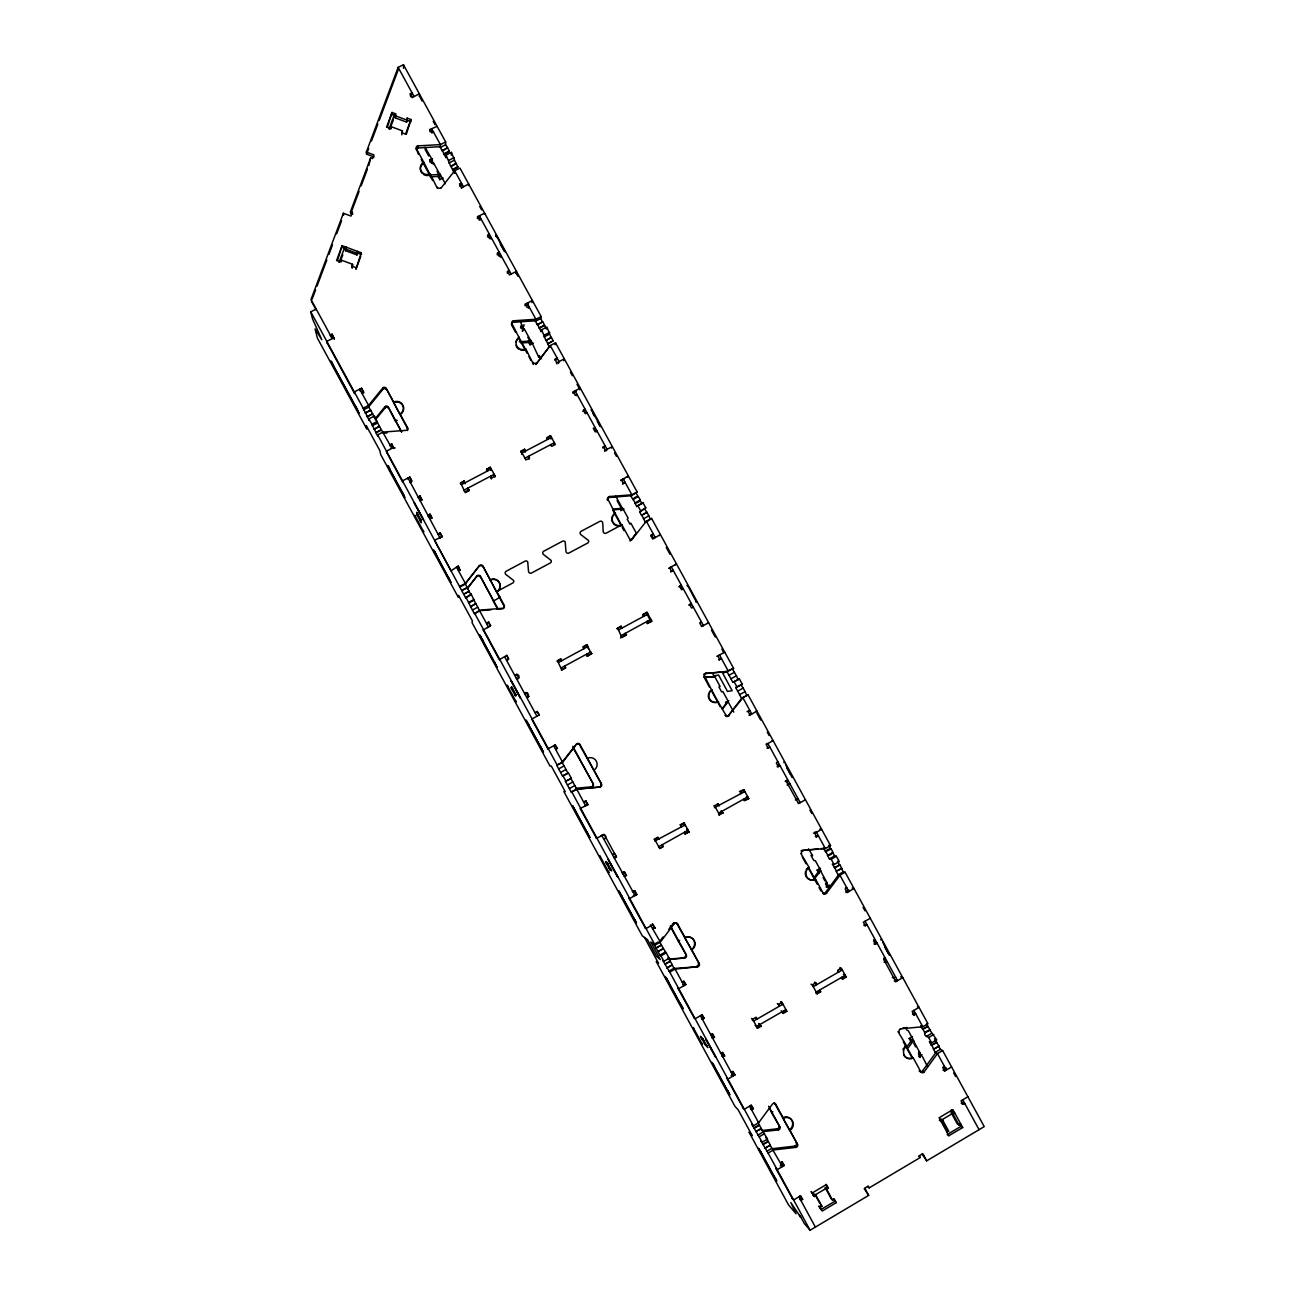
<?xml version="1.0" encoding="UTF-8"?>
<svg xmlns="http://www.w3.org/2000/svg" width="1295" height="1295" viewBox="0 0 1295 1295"><rect width="100%" height="100%" fill="white"/><g stroke="black" fill="none" stroke-linecap="round" stroke-linejoin="round"><path stroke-width="1.5" d="M423.4 174.42A6.718 6.475 21.2 0 0 430.118 174.874L430.118 173.87A6.734 6.491 21.2 0 1 421.102 170.956A6.734 6.491 21.2 0 1 423.756 162.231L416.375 148.715A2.023 1.942 21 0 1 417.977 145.882L440.381 144.603L445.674 141.964L403.457 64.75L398.148 67.356L366.339 152.065L366.55 154.154L374.142 156.97M432.546 158.702L429.859 160.046L429.859 161.988L432.546 160.645M436.949 126.424L429.891 129.5L429.891 131.653L431.3 130.957M431.915 518.567L429.989 514.115L428.192 515.054L428.92 517.061L428.192 515.507M431.64 131.491L431.656 128.626L440.381 144.603L440.332 147.387L442.226 150.851L445.755 149.103M433.339 164.465L433.356 162.523L431.672 163.364L429.859 160.046M437.419 188.422L430.118 173.87M443.117 178.014L439.782 179.681L439.879 173.789L445.334 183.777M440.769 188.39L454.674 170.746L459.968 168.091L541.164 316.547L540.679 318.586L542.589 322.067L537.344 324.77L535.434 321.289L535.903 319.25L527.13 303.208L526.693 305.312M442.226 150.851L447.52 147.533L449.397 151.693L444.136 154.332L446.03 157.796L446.095 155.044L451.405 152.405L456.05 163.834L450.773 166.472L446.095 155.044M434.618 552.415L434.651 551.443L436.48 555.086M434.877 541.245L434.91 540.161L442.097 536.373L440.154 532.812L438.358 533.767M444.136 154.332L442.242 150.171M447.52 147.533L445.609 144.765L445.674 141.964M450.773 166.472L456.067 163.154L457.944 167.298L452.667 169.953L454.577 173.417L454.674 170.746L463.416 186.723M451.308 155.157L451.405 152.405M452.667 169.953L450.79 165.792M442.097 536.373L442.048 537.198L440.154 532.812M440.251 538.412L408.022 477.984L408.119 479.328M459.757 184.117L459.644 186.091L461.409 185.201L461.522 183.243L459.757 184.117L461.619 188.39M468.612 185.638L468.709 184.068L461.651 187.613M484.508 214.258L484.621 213.141L477.564 216.702L477.402 218.564L480.218 217.139M479.101 218.288L479.328 215.812L511.185 274.054M448.183 576.599L449.964 580.646M460.583 482.825L460.47 483.828L464.144 480.947L460.583 482.825L465.293 492.667L468.855 490.805L468.013 488.053L468.855 490.805M464.29 491.226L464.436 489.931L494.156 474.326L493.864 475.686M496.325 236.758L495.742 234.929L496.066 236.24M499.222 252.201L497.474 253.092L497.248 254.84L498.996 253.949C499.077 251.538 500.453 256.766 498.996 253.949M458.252 566.077L460.081 570.35L458.252 566.077L450.968 570.836L434.893 540.97M500.906 257.43L501.133 255.698L499.384 256.588L497.474 253.092M507.51 271.448L507.252 273.132L509 272.241L509.259 270.558L507.51 271.448L509.421 274.945L516.462 271.351L516.074 273.601M469.648 595.635L465.617 597.788L377.654 434.861L383.061 432.061L405.821 430.393A2.04 2.007 15.1 0 0 407.439 427.463L400.058 413.882A6.799 6.653 15.1 0 0 402.745 404.93A6.799 6.653 15.1 0 0 393.631 402.065L386.169 388.354A2.04 1.991 14.7 0 0 382.77 388.014L368.573 405.416L363.167 408.2L369.221 420.486L368.962 418.868L374.368 416.067L379.419 426.541L374.028 429.325L379.354 426.152L391.916 448.345M465.617 597.788L471.17 594.097L470.975 594.923L467.155 587.606L461.797 590.455L467.123 587.817L465.342 583.381L479.425 565.672A2.04 2.023 19 0 1 482.825 565.98L496.632 591.896L497.604 591.103A6.783 6.734 20.7 0 0 499.19 582.151A6.783 6.734 20.7 0 0 490.319 579.772M511.865 324.252L511.962 323.637A2.023 1.959 25.6 0 1 513.548 320.772L535.903 319.25L541.164 316.547M511.476 324.543A2.007 1.959 25.5 0 1 513.273 322.293L513.548 320.772M486.742 469.114L486.548 470.15L490.303 467.252L486.742 469.114L487.697 470.878M490.983 470.409L491.258 469.017L461.538 484.605M520.72 322.342L523.148 328.768L521.27 325.32M524.216 324.802L520.865 326.534L520.574 327.959L523.908 326.243M531.937 302.609L532.391 300.505L525.365 304.115L525.042 305.685L528.554 303.888M516.09 341.799A6.718 6.54 26.2 0 1 519.246 337.946L511.962 323.637M491.566 477.968L491.355 478.972L490.595 476.188L491.566 477.968L495.127 476.091L490.303 467.252M522.678 329.869L522.387 331.293L524.362 329.011L522.678 329.869L520.865 326.534M528.716 308.275L529.04 306.705L527.275 307.611L525.365 304.115M494.9 477.11L495.127 476.091M629.92 540.161A2.007 1.975 42.2 0 0 631.976 539.465L632.64 538.671A2.007 1.991 42.2 0 1 629.305 538.364L621.891 524.783L606.173 533.151A2.023 1.991 38.7 0 1 605.218 533.394L604.538 533.265A2.023 1.991 38.7 0 1 603.211 531.484L602.725 523.05A2.023 1.991 37.7 0 0 601.398 521.27L600.734 521.14A2.023 1.991 37.7 0 0 599.763 521.383L581.147 531.29A2.023 1.991 35.7 0 0 580.419 531.97L580.16 532.585A2.023 1.991 35.7 0 0 580.937 534.673L588.448 540.468A2.023 1.991 36.8 0 1 588.594 541.779L588.335 542.395A2.023 1.991 36.8 0 1 587.606 543.074L568.942 553.03A2.023 2.007 34.6 0 1 567.971 553.273L567.291 553.143A2.023 2.007 34.6 0 1 565.964 551.346L565.187 541.941A2.023 1.991 33.5 0 0 562.516 541.213L543.803 551.184A2.023 2.007 30.8 0 0 543.058 551.864L542.799 552.479A2.023 2.007 30.8 0 0 543.576 554.584L551.12 560.395A2.023 2.007 31.9 0 1 550.262 563.001L531.5 573.021A2.023 2.007 28.7 0 1 528.506 571.338L527.745 561.9A2.023 2.007 27.6 0 0 525.058 561.172L506.232 571.192A2.04 2.007 23.9 0 0 506.005 574.591L513.581 580.419A2.04 2.007 24.8 0 1 512.707 583.041L496.746 591.572L504.208 605.299A2.04 2.023 22.2 0 1 502.606 608.261L479.895 610.155L474.326 613.781L465.779 596.963M520.574 350.006A6.718 6.54 26.2 0 0 525.624 349.634L525.786 348.922A6.718 6.556 26.2 0 1 516.786 346.056A6.718 6.556 26.2 0 1 519.392 337.218M533.346 343.078L530.027 344.794L531.015 340.504L538.769 357.339L539.238 355.558L541.051 358.893M467.171 588.869L477.046 575.967A1.942 1.926 18 0 1 480.283 576.259L497.992 608.812M465.229 584.045L479.425 565.672M537.344 324.77L542.702 321.565L546.393 329.043M541.65 329.772L545.923 340.472L551.168 337.752L546.911 327.052L541.65 329.772L541.148 331.747L537.457 324.268M475.653 613.069L479.684 610.916L475.864 603.616L470.457 606.675L475.815 603.81L471.17 594.097M494.253 600.491L493.444 600.929L480.283 576.259M496.697 609.314L502.363 608.844A2.023 2.007 22.1 0 0 503.965 605.882L482.825 565.98M532.925 363.183L525.786 348.922M472.432 610.042L477.79 607.177M535.644 364.494A2.007 1.959 27.2 0 0 536.114 364.073L550.262 345.538L555.539 342.803L637.14 492.003L631.005 496.066L632.915 499.562C638.322 491.76 644.295 502.687 634.841 503.075L636.751 506.572L642.919 502.557L645.8 507.85L639.633 511.833L641.543 515.345L646.998 512.253L650.608 519.57L651.579 518.405L733.601 668.366L722.772 673.319L732.177 690.704L727.499 691.417L718.498 674.905L711.797 677.382L715.746 675.342M545.923 340.472L551.298 337.267L553.208 340.763L547.834 343.952L549.727 347.448M547.834 343.952L546.053 339.986M521.076 451.113L520.768 452.214L524.621 449.252L521.076 451.113L525.899 459.935L529.428 458.09L528.473 456.309L529.105 459.158L529.428 458.09M521.626 454.335L522.031 452.878L551.492 437.435L550.958 438.956M554.988 344.729L555.539 342.803M479.684 610.916L488.539 627.217M555.377 359.006L554.956 360.398L557.141 358.1L555.377 359.006L556.866 363.895M558.485 363.442L559.052 361.596L550.262 345.538L536.114 364.073M563.73 360.722L564.312 358.861L557.303 362.503M550.456 445.69L550.861 444.573L551.816 446.322L555.345 444.476L550.537 435.67L546.62 438.665M480.688 637.156L482.76 639.94M483.181 630.098L490.595 625.566L488.652 621.988L486.677 623.494L488.652 621.988M553.823 444.217L554.373 442.712L524.928 458.171M579.642 389.811L580.306 388.079L573.28 391.737L572.811 393.032L576.307 391.203M574.397 392.547L575.045 390.831L607.047 449.365L606.27 450.822M352.58 264.293L352.143 267.855L352.58 264.293L341.087 260.052L340.391 261.914L336.554 260.505L342.107 245.694L361.24 252.752L361.467 254.5L357.647 253.092L357.404 251.343L356.967 254.937L345.522 250.728L345.927 247.102L345.522 250.728M402.421 130.86L401.741 132.689L405.529 134.097L410.968 119.545L407.18 118.12L406.581 122.118L395.25 117.894L395.817 113.879L392.029 112.455L386.574 127.023L390.362 128.432L391.041 126.619L402.421 130.86L401.839 134.826M356.967 254.937L357.647 253.092M406.581 122.118L407.18 118.12M360.771 256.345L355.947 269.263L361.24 252.752M406.29 134.421L410.968 119.545M366.339 152.065L373.947 154.898L372.588 158.557L370.678 157.844L350.492 211.684L352.402 212.396L351.026 216.071L343.385 213.254L310.994 299.533L332.248 338.61M312.095 299.274L315.591 289.918M317 286.179L326.826 260.004M328.93 254.403L332.443 245.046M336.651 233.828L341.556 220.749M366.55 154.154L368.67 148.52M371.487 141.009L377.816 124.126M379.225 120.37L398.245 69.703M352.402 212.396L352.661 214.274L350.751 213.578L359.087 191.369M361.159 185.816L367.408 169.159M368.8 165.469L370.678 157.844M337.558 260.392L342.107 245.694M387.383 127.363L392.029 112.455M339.015 262.529L344.632 247.555M389.034 128.982L394.667 113.928M340.698 260.441L342.803 254.84M389.86 129.16L393.372 119.787M395.25 117.894L395.93 116.081L392.142 114.656M576.469 395.623L576.955 394.344L575.207 395.25L573.28 391.737M487.535 627.622L490.595 625.566M592.025 410.628L591.167 409.625L600.006 425.229M596.509 431.85L596.963 430.911L595.198 431.834L593.288 428.321L595.036 427.399M603.373 446.775L602.806 447.876L605.121 445.852L603.373 446.775L605.299 450.288L604.716 451.388M494.431 661.664L496.066 665.452M611.499 448.07L612.308 446.597L605.299 450.288M504.661 656.873L536.956 716.264M506.798 655.351L508.466 659.333L506.685 660.304L508.741 658.928L506.798 655.351L499.32 659.754L483.245 629.92M609.621 496.519A2.007 1.975 37.4 0 0 608.051 499.449L607.452 500.388A2.007 1.975 37.4 0 1 609.022 497.474L609.621 496.519L631.895 494.803L637.14 492.003M627.444 477.24L628.318 475.88L620.693 480.591L624.174 478.745M622.215 480.008L623.073 478.664L631.895 494.803L631.005 496.066M623.251 483.116L622.604 484.103L624.999 482.193L623.251 483.116L621.325 479.603M611.823 518.906A6.702 6.604 39.5 0 1 615.19 513.532L608.051 499.449M632.915 499.562L638.37 496.471M923.756 1155.448L922.105 1154.201L926.702 1160.838L984.232 1126.601L942.63 1050.553L937.467 1053.596L924.112 1071.969A2.056 1.991 -89.6 0 1 920.794 1071.742L919.159 1070.787A2.056 1.975 -89.5 0 0 922.461 1071.014L935.783 1052.689M906.791 1046.894L911.874 1039.934M908.297 1047.736L913.412 1040.743L920.081 1052.965L918.43 1053.92L920.292 1057.335L918.738 1056.461L922.024 1054.535M634.841 503.075L640.297 499.983M762.205 1142.19L760.715 1140.571L768.129 1153.068L773.423 1149.96L795.939 1147.37A2.088 2.023 -81.7 0 0 797.493 1144.262L789.95 1130.389A6.944 6.718 -81.9 0 0 792.475 1120.968A6.944 6.718 -81.9 0 0 783.394 1118.33L775.77 1104.327A2.088 2.023 -81.9 0 0 772.403 1104.117L758.643 1122.765L753.334 1125.873L751.877 1124.335L762.205 1142.19L767.514 1139.082L761.088 1128.447L757.122 1130.778M613.231 523.39A6.702 6.604 39.5 0 0 620.726 525.657L621.033 525.236A6.718 6.621 39.6 0 1 612.713 521.61A6.718 6.621 39.6 0 1 615.497 513.095M823.102 893.663A2.04 1.991 85 0 0 825.142 892.935L838.577 874.918M822.875 892.967L823.134 893.048A2.04 1.991 85 0 0 826.453 893.307L839.937 875.226L845.133 872.263L927.981 1023.762L922.801 1026.773L900.09 1028.861M621.891 524.783L621.244 525.624L612.972 510.473M814.166 877.427L819.298 870.564M813.681 880.017L820.528 870.839L827.181 882.996L825.53 883.935L827.375 887.334M636.751 506.572L642.919 502.557M660.758 939.992L663.056 936.949M668.819 929.324L673.416 923.238A2.056 2.023 -83.5 0 1 674.193 922.607M659.997 942.533L663.509 948.701L657.941 951.517L663.25 948.507L666.261 952.861L669.207 958.268L663.866 961.311L662.813 960.501L669.758 972.124L675.083 969.097L697.649 966.75A2.072 2.023 -83 0 0 699.235 963.674L691.724 949.882A6.88 6.75 -83.4 0 0 694.282 940.575A6.88 6.75 -83.4 0 0 685.201 937.888L677.625 923.966A2.056 2.023 -83.6 0 0 674.242 923.707L660.369 942.048L655.043 945.075L650.754 941.983L660.304 959.627L656.597 956.422L647.484 939.62L642.352 935.929L563.892 791.585L565.235 791.666L551.281 766.009L550.067 766.171L471.995 622.506L472.416 620.92L458.527 595.376L458.252 597.222L380.536 454.27L380.05 451L366.242 425.586L366.857 429.098L317.372 338.076L315.073 328.93L321.808 339.727L312.564 318.975L310.768 311.836L316.19 309.1M725.961 716.362A2.007 1.991 70.4 0 0 728.308 715.763L741.857 698.054M728.308 715.763L742.893 697.762L748.105 694.897L830.548 845.603L825.352 848.549L801.945 850.507A2.023 1.991 83 0 0 801.038 850.831M721.995 708.753L727.175 702.019M722.934 708.527L728.114 701.76L733.779 712.12M562.159 762.318L574.931 745.855M576.583 744.236L562.613 762.253L556.688 765.28L562.499 775.996L568.456 773.018L571.386 778.408L565.429 781.354L571.257 792.071L577.246 789.173L599.876 787.052A2.04 2.023 -89.6 0 0 601.479 784.025L579.966 744.512A2.04 2.023 83.9 0 0 576.583 744.236L576.097 744.366A2.04 2.023 84 0 1 579.464 744.641L579.966 744.512M639.633 511.833L645.8 507.85M630.196 541.051L636.136 533.491M631.976 539.465L646.334 521.205L651.579 518.405M467.285 588.238L477.046 575.967M641.543 515.345L646.998 512.253M516.996 674.128C511.994 676.961 519.829 671.652 518.939 677.706C517.385 681.219 515.264 675.925 517.013 678.839M648.86 520.493L645.379 522.354L641.786 515.054M368.784 406.679L382.915 389.326L382.77 388.014M375.145 418.787L384.971 406.695A1.942 1.91 14.2 0 1 388.209 407.018L401.725 431.866M375.307 419.936L385.117 407.893L384.971 406.695M507.85 686.382L507.106 685.184L516.203 701.939L515.442 700.724M511.509 681.915L510.926 680.555L520.396 698.054L511.654 681.737M634.34 535.644L636.347 533.216L630.843 523.148L629.985 524.232L627.249 519.214L628.091 518.097L622.571 508.028L620.693 510.699L623.996 508.935M645.379 522.354L646.334 521.205L655.157 537.36L654.169 538.429M511.8 689.264L512.545 688.422M650.754 535.58L653.23 533.831L650.754 535.58L652.68 539.092L660.401 534.544L659.398 535.628M560.557 659.204L561.528 660.984L560.557 659.204L557.012 661.13M524.944 693.877C530.918 689.733 525.754 701 529.007 696.192M668.689 568.392L676.476 563.908L675.375 564.879M670.162 567.679L671.231 566.741L703.395 625.566L702.198 626.262M587.023 644.7L583.478 646.626L583.932 648.86L582.96 647.079L587.023 644.7L591.329 654.04M671.409 571.208L670.616 571.904L673.157 570.253L671.409 571.208L669.483 567.679M587.283 647.095L587.995 646.48L558.404 662.506M564.879 665.938L565.397 668.091L564.426 666.326M621.179 626.213L617.035 628.642L621.179 626.213L622.15 627.994L620.548 626.731M590.18 652.405L590.909 651.822L561.318 667.864M586.829 654.169L587.8 655.95L587.363 653.748M643.712 616.485L642.757 614.72L646.966 612.26L651.806 621.114L651.077 621.649L646.254 612.81L646.966 612.26M646.982 614.769L647.937 614.024L618.621 629.904M620.677 635.877L650.835 619.334L649.863 620.062M626.019 635.084L625.372 635.586L625.048 633.32L626.019 635.084L621.859 637.48L617.65 628.124M647.565 623.542L647.338 621.244L647.565 623.542L651.806 621.114M690.462 604.085C692.582 605.672 690.251 603.826 688.73 605.024M692.388 607.598L693.262 607.015L691.514 607.97L689.587 604.441L691.336 603.486M526.855 722.108L529.024 725.329M531.614 719.162L539.222 714.986L537.279 711.408L535.126 712.606M539.222 714.986L536.907 711.651M836.262 1202.667L834.886 1201.258L820.868 1209.595L818.893 1205.969L822.195 1211.035L836.262 1202.667L834.288 1199.041L832.523 1200.093L831.163 1198.684L825.271 1187.839L827.019 1186.803L828.363 1188.179L826.615 1189.215L825.271 1187.839M962.703 1127.524L960.922 1126.375L947.163 1134.549L948.895 1135.731L962.703 1127.524L952.893 1109.605L939.085 1117.779L948.895 1135.731M867.715 1186.528L869.188 1187.887L920.276 1157.503L919.304 1155.707L922.768 1153.651L926.702 1160.838M800.342 1216.199L804.227 1223.37L810.087 1230.25L868.654 1195.398L864.704 1188.162L868.217 1186.074L869.188 1187.887M967.915 1096.752L961.019 1100.831L962.978 1104.408L964.71 1103.389L962.93 1102.32L961.214 1103.34L962.978 1104.408M802.657 1199.413L801.395 1198.005L799.646 1199.041L800.893 1200.465L802.657 1199.413L800.682 1195.787L793.625 1199.963L791.99 1198.085M820.221 1207.409L821.969 1206.357L816.06 1195.479L814.296 1196.515L811.026 1191.513L812.321 1192.889L826.388 1184.553L828.363 1188.179M813.001 1195.123L814.749 1194.087L816.06 1195.479M942.776 1120.353L941.06 1119.22L939.344 1120.24L941.044 1121.373L942.776 1120.353L948.668 1131.118L946.936 1132.138M951.388 1113.101L953.104 1112.081L954.852 1113.182L953.136 1114.218L951.388 1113.101L957.248 1123.833L959.012 1124.966L960.744 1123.947M815.478 1194.735L827.343 1187.709M940.947 1120.353L953.007 1113.214L951.194 1109.88M700.579 622.555L701.469 622.037L699.721 622.976L701.663 626.521L708.64 622.717L707.41 623.413M780.496 1162.959L782.261 1161.906L784.236 1165.532L777.162 1169.709L775.608 1167.96L792.394 1198.555M944.476 1066.416L942.76 1067.42L944.719 1070.997L951.598 1066.95M780.221 1165.905L783.038 1164.254L784.236 1165.532M946.435 1068.019L943.003 1070.042L944.719 1070.997M924.517 1032.811C939.361 1026.53 918.819 1031.743 926.459 1036.372L928.677 1037.505L931.607 1042.863L936.771 1039.836L929.664 1029.8M757.818 1122.441L761.46 1128.835L755.811 1131.539M757.769 1135.148L763.046 1132.057M926.459 1036.372L931.607 1033.361M759.259 1136.751L764.552 1133.643M928.677 1037.505L933.841 1034.478M762.674 1144.181L768.34 1141.494L770.298 1145.104L765.021 1148.212L770.298 1145.104M931.607 1042.863L929.373 1041.714L931.332 1045.275L936.479 1042.248L938.988 1046.101L933.824 1049.128L938.988 1046.101M763.046 1144.586L768.34 1141.494M931.332 1045.275L937.03 1042.54M766.608 1151.401L771.885 1148.309L782.471 1166.585L780.885 1164.852M933.274 1048.837L935.217 1052.382L940.364 1049.371L942.63 1050.553M753.35 1108.747L752.265 1107.646L750.501 1108.682L751.586 1109.783L753.35 1108.747L751.391 1105.137L744.301 1109.265L742.893 1107.792M914.076 1014.989L915.808 1013.969L914.189 1013.208L912.473 1014.212L914.076 1014.989L912.133 1011.411L919.029 1007.38L917.394 1006.636M753.852 1127.929L759.129 1124.853M920.615 1025.689L922.574 1029.25L927.722 1026.239L930.215 1030.075M754.208 1128.317L759.501 1125.226M922.574 1029.25L928.272 1026.514M911.081 1041.989L909.171 1038.493L912.425 1036.583M731.238 1072.373L733.019 1071.353L734.977 1074.963L727.903 1079.075L726.56 1077.748L743.249 1108.164M895.638 977.077L893.906 978.081L892.352 977.434M731.125 1075.611L733.957 1073.976L734.977 1074.963M894.311 980.995L895.849 981.659L902.761 977.644L900.672 976.786M710.761 1034.705L712.525 1033.685L714.5 1037.295L712.719 1038.315L711.522 1036.971M875.776 942.954L874.044 943.958L877.265 943.488L875.42 941.756L876.521 943.229M751.569 1018.453L752.654 1019.246L756.167 1017.222L757.154 1019.019L756.053 1018.226M777.275 1003.641L778.441 1004.386L781.953 1002.362L786.858 1011.346L783.346 1013.37L782.164 1012.593L785.66 1010.569L786.858 1011.346M811.01 984.184L812.289 984.864L815.785 982.856L816.756 984.637L814.49 982.177L815.785 982.856M813.276 986.66L842.3 969.906L840.471 969.081M785.871 1009.55L756.571 1026.466L755.115 1025.365M816.206 992.035L845.23 975.281L843.385 974.423M759.971 1025.413L756.458 1027.437L757.559 1028.262L761.088 1026.223L758.983 1023.617L761.088 1026.223M820.674 991.808L819.363 991.112L815.882 993.119L817.177 993.832L820.674 991.808L819.703 990.028M846.218 977.061L844.826 976.414L841.361 978.421L842.737 979.069L846.218 977.061L841.329 968.126L837.849 970.133L838.836 971.914L837.46 971.282M724.65 1055.975L723.662 1055.053L721.898 1056.072L722.885 1056.995L724.65 1055.975L722.691 1052.349L720.425 1052.932M870.272 918.236L863.344 922.218L865.303 925.779L867.035 924.776L863.846 925.294L865.303 925.779M704.172 1018.323L703.25 1017.53L701.485 1018.55L702.408 1019.343L704.172 1018.323L702.214 1014.713L695.124 1018.776L693.926 1017.724M711.764 1037.457L713.529 1036.437L714.5 1037.295M826.113 886.994L829.415 885.116M682.109 982.031L683.889 981.011L685.848 984.621L678.758 988.684L677.641 987.761L694.217 1017.983M849.18 890.199L845.732 892.158L847.124 892.53L854.036 888.58L852.159 888.111M846.995 891.057L848.856 891.543L839.937 875.226L838.124 874.821L836.181 871.276L841.815 868.427L839.872 864.882L834.692 867.828L832.313 864.186L834.093 864.558L839.289 861.596L836.376 856.27L831.18 859.216L829.399 858.876L827.473 855.347C837.039 855.024 831.034 844.049 825.53 851.802L823.588 848.257L825.352 848.549L816.433 832.264L814.717 832.037M827.473 855.347L833.09 852.482M658.038 942.096L654.04 944.346L659.883 955.111L665.193 952.1M829.399 858.876L834.579 855.946L836.376 856.27M659.883 955.111L660.919 955.888L666.261 952.861M819.055 873.607L817.113 870.078L820.399 868.217M664.772 964.095L670.341 961.279L672.299 964.872L666.99 967.899L672.299 964.872M834.239 867.731L839.872 864.882M665.031 964.306L670.341 961.279M837.897 870.289L841.815 868.427M668.673 971.282L673.983 968.255L675.083 969.097L684.084 985.641L682.934 984.734M838.124 874.821L843.288 871.875L845.133 872.263M654.38 927.641L652.599 928.644L655.124 928.126L652.421 924.047L655.124 928.126M816.643 836.797L818.375 835.809L815.364 836.619L816.643 836.797L814.701 833.235L813.422 833.073M655.982 947.94L661.292 944.929M656.241 948.118L661.551 945.107M825.53 851.802L831.147 848.937M653.166 924.517L646.059 928.547L645.088 927.884M814.701 833.235L821.629 829.318L819.897 829.108M634.89 890.911L632.429 891.543L634.89 890.911L636.849 894.521L629.726 898.52L628.836 898.002L645.331 928.046M633.32 895.735L636.849 894.521M805.458 799.727L798.513 803.628L786.373 781.452L785.191 781.452C787.247 778.133 788.995 783.815 786.923 780.48M654.04 839.338L657.569 837.363L659.317 839.338L657.569 837.363M679.875 824.899L684.246 823.07L689.118 832.021L684.731 833.818L689.118 832.021M739.38 791.65L743.913 789.74L748.769 798.626L744.22 800.52L748.769 798.626M658.329 837.557L654.801 839.532L659.673 848.5L663.218 846.509L662.247 844.712M684.246 823.07L680.717 825.044L681.688 826.841L680.846 826.679M713.772 805.959L718.239 804.082L719.211 805.862L717.268 804.001L718.239 804.082M743.913 789.74L740.416 791.682L741.387 793.463L740.351 793.43M658.702 846.703L688.147 830.224L686.981 830.014M718.612 813.179L747.798 796.846L746.389 796.781M722.124 812.888L718.628 814.846L723.096 813.001L721.153 811.123L723.096 813.001M786.373 781.452L788.121 780.464M605.607 837.978C601.9 840.811 609.297 837.088 603.664 834.401L600.815 835.971M766.996 748.154L769.845 747.069L768.113 748.041L766.171 744.495L773.131 740.627L771.982 740.772M612.729 854.441L614.51 853.437L616.469 857.031L614.688 858.035M614.073 857.776C613.555 855.299 613.118 858.682 615.837 856.788M778.862 765.75C777.486 762.674 781.209 767.207 777.129 766.705L780.027 765.685M586.02 801.038L583.721 801.961L586.02 801.038L587.979 804.632L580.16 808.468L596.558 838.351M747.037 711.651L749.821 710.453L748.089 711.424L750.032 714.969L756.976 711.117L755.535 711.424M584.595 806.137L587.979 804.632M562.499 775.996L568.456 773.018M730.914 678.758L727.062 671.716L732.274 668.851L736.45 675.78L730.914 678.758L732.841 682.287L739.396 678.968L742.294 684.278L735.722 687.564L741.501 698.151L742.893 697.762L751.764 713.998L750.339 714.306M732.841 682.287L739.396 678.968M565.429 781.354L571.386 778.408M735.722 687.564L742.294 684.278M569.46 788.509L574.802 785.563L572.859 781.986L567.518 784.932M737.648 691.093L743.2 688.131L745.127 691.659L739.574 694.622M728.794 700.644L725.508 702.457L728.421 701.68L722.885 691.546L721.655 691.918L718.903 686.884L720.117 686.479L714.581 676.362M571.257 792.071L576.583 789.141L599.876 787.052M741.501 698.151L748.105 694.897M555.62 749.4L557.417 748.429L555.037 744.965L557.417 748.429M719.696 659.511L721.444 658.556L718.741 659.916L719.696 659.511L717.77 655.966L724.731 652.162M556.688 765.28L562.613 762.253L553.677 745.823M558.76 768.841L564.102 765.895L567.841 773.066M728.988 675.245L734.524 672.267M566.044 769.473L560.719 772.403M555.458 744.852L547.785 748.915M560.994 658.799L557.433 660.725L561.852 670.017L565.85 667.718M642.757 614.72L646.254 612.81M561.318 670.033L565.187 667.929M586.619 656.177L591.799 653.376M620.499 637.949L626.618 634.453M647.192 623.348L650.64 621.471M587.8 655.95L591.88 653.603M527.049 692.615C523.568 691.643 526.66 696.613 525.22 694.363M678.79 586.845L681.364 585.259L679.616 586.198L681.542 589.727L683.291 588.788M469.098 591.167L463.691 594.227L469.049 591.378M468.693 602.321L474.083 599.439M468.515 603.114L473.873 600.265M620.726 525.657L621.568 525.203L615.19 513.532M643.469 518.842L648.924 515.766M500.307 597.027L493.33 601.22L497.766 609.362M458.398 570.593L460.194 569.654M614.138 497.183L615.805 496.293L622.377 508.32L612.713 509.065M459.968 586.246L465.342 583.381L456.455 567.032M459.822 587.121L465.18 584.272M438.325 534.592L440.122 533.653M550.537 435.67L547.008 437.516L547.963 439.28M465.407 491.695L468.984 489.818M428.192 515.944L429.989 515.005M430.134 518.615L431.931 517.676L429.989 514.115M419.985 495.726L418.22 497.62L419.985 495.726L421.943 500.226L420.017 496.681M582.847 411.405L585.113 409.252L583.365 410.175L585.275 413.688L587.04 412.765M421.927 499.287C420.681 502.363 418.787 498.219 419.888 500.663M409.835 477.046L411.826 481.61L410.029 482.549L411.761 480.607L409.835 477.046L402.632 480.801L402.745 482.145L386.655 452.263M391.786 443.861L389.989 444.8L390.119 445.917L391.786 443.861L393.826 448.523L391.899 444.994M393.712 447.406L386.509 451.146L386.703 452.619M367.23 416.537L372.62 413.752L370.694 410.224L365.303 412.992L370.694 410.224M539.367 327.764L544.612 325.061M367.311 416.941L372.62 413.752M539.238 328.266L544.499 325.563M377.654 434.861L377.881 436.399L371.859 424.193L377.266 421.409M544.515 335.017L549.792 332.297M372.118 425.78L377.492 423.012M544.013 336.975L549.258 334.272M375.906 432.465L381.28 429.681M547.963 343.483L553.208 340.763M375.955 432.87L381.345 430.086M361.661 392.709L363.458 391.77L361.532 388.225L354.312 391.932L354.652 393.664L327.166 342.835M363.458 409.867L368.848 407.099L368.573 405.416L359.735 389.147L360.042 390.896M535.434 321.289L540.679 318.586M332.119 334.142L330.322 335.065L330.646 336.554L332.443 335.648L332.119 334.142L334.369 339.177L332.443 335.648M334.045 337.687L326.826 341.362L327.279 343.321M481.238 219.308L479.474 220.199L477.564 216.702M487.406 236.839L489.154 235.949L489.348 234.152L487.6 235.042L489.51 238.539L491.258 237.632M444.153 153.636L449.43 150.997M448.96 160.272L454.254 157.634M448.879 163.008L454.14 160.37M452.7 169.273L457.977 166.634M433.55 132.106L431.785 132.996L429.891 129.5M440.332 147.387L445.609 144.765M410.385 95.992L410.321 93.742L412.085 92.868L410.774 96.688M412.231 97.659L419.305 93.726L419.337 96.736M716.815 656.387L719.502 655.011L728.373 671.231L705.241 673.546A2.007 1.991 64.7 0 0 703.849 674.323M703.881 676.427L704.609 676.152A2.023 1.991 64.7 0 1 706.163 673.173M732.274 668.851L733.601 668.366M736.45 675.78L738.037 679.422M709.239 692.339A6.718 6.637 67.8 0 1 711.635 690.008L704.609 676.152M540.776 746.94L542.281 750.469M743.2 688.131L740.918 684.715M745.127 691.659L746.697 695.269M708.527 694.007A6.718 6.637 67.8 0 0 718.077 701.809L725.977 715.261A2.023 1.991 70.4 0 0 729.312 715.536M724.99 715.471L725.977 715.261M748.963 715.18L750.032 714.969M564.102 765.895L562.014 762.35M772.273 1148.714L794.709 1146.14L795.939 1147.37M766.413 743.702L767.919 743.524L800.245 802.657L798.61 802.576M761.719 1130.551L777.275 1128.787L778.392 1129.904A1.991 1.926 -81.4 0 0 779.881 1126.941L768.599 1106.205M762.787 1131.668L778.392 1129.904M903.068 1027.939L906.986 1027.518M668.43 958.996L684.845 957.944A1.959 1.926 -82.5 0 0 686.35 955.03L670.454 925.795M669.207 959.563L684.845 957.944M674.258 968.466L697.649 966.75M801.945 850.507L818.149 848.905M821.095 848.63L824.025 848.338M575.595 788.283L591.75 786.826A1.942 1.926 -88.2 0 0 593.272 783.944L572.795 746.308M704.399 677.334L714.29 676.459L712.396 673.011M704.949 677.544L713.383 676.799M705.241 673.546L727.385 671.603M481.627 610.576L491.048 609.783M614.057 509.777L621.762 509.178L617.084 500.615M609.022 497.474L631.232 495.742M383.207 433.226L386.995 432.951M391.171 448.248L395.104 447.957M519.279 341.767L530.901 340.973L524.362 329.011M520.93 343.013L530.578 342.349L527.793 337.25M513.273 322.293L535.547 320.788M430.167 175.003L439.863 174.42L433.356 162.523M430.15 176.897L439.831 176.33L437.046 171.248M776.935 762.205L778.085 762.14L776.352 763.111L778.295 766.656M416.213 149.54A2.007 1.942 20.9 0 1 418.01 147.97L440.349 146.691M784.058 762.852L784.042 761.881M792.119 777.567L785.547 764.455M572.859 781.986L570.755 778.424M573.232 748.073L593.272 783.944M579.464 744.641L601.479 784.025M574.802 785.563L585.486 805.522M591.75 786.826L591.232 786.81A1.942 1.926 -88.1 0 0 592.754 783.944M743.476 791.472L744.884 791.52L714.435 807.708M797.089 799.047L798.303 799.112L795.357 800.019M830.548 845.603L828.768 845.327L830.71 848.872M684.084 824.672L685.217 824.866L654.768 841.054M573.151 807.254L575.466 810.751M800.909 853.599L809.197 867.52A6.783 6.637 84.2 0 0 806.704 876.715A6.783 6.637 84.2 0 0 815.672 879.402L823.134 893.048M806.186 869.754A6.783 6.621 84.2 0 1 808.549 867.391L809.197 867.52M817.113 870.078L820.949 870.936L815.381 860.754L813.762 860.43L810.994 855.364L812.596 855.671L808.501 848.824M805.474 871.438A6.783 6.621 84.2 0 0 815.041 879.24L815.672 879.402M825.919 882.672L827.181 882.996M845.522 887.625L846.914 887.981L845.182 888.969L847.124 892.53M829.447 886.492L826.841 884.372L828.751 887.868M663.218 846.509L659.673 848.5M825.142 892.935L826.453 893.307M601.689 835.324L635.068 895.509L634.145 895.007M587.25 832.426L588.594 835.68M596.38 838.286L604.247 834.563L616.469 857.031M880.94 939.976L880.697 939.506M873.834 939.409L875.307 939.927L873.591 940.931L875.533 944.492M342.398 247.474L346.202 248.883M345.231 248.964L356.724 253.189M351.884 266.139L355.704 267.547M395.137 115.692L406.5 119.949M407.245 120.305L411.033 121.714M895.509 979.765L897.581 980.655L865.076 921.214M600.475 857.144L599.909 855.914L609.055 872.749L608.504 871.535M608.747 860.754L617.747 877.12L608.164 859.475L609.038 860.884M606.384 863.279L608.003 864.008M609.233 868.508L610.884 869.301M921.813 1026.287L922.801 1026.773L913.849 1010.408M906.306 1029.752L908.329 1030.804L913.914 1041.018L909.171 1038.493M897.953 1031.581L906.775 1046.101A6.864 6.621 -89.9 0 0 904.347 1055.409A6.864 6.621 -89.9 0 0 913.299 1058.031L920.794 1071.742M935.217 1052.382L937.467 1053.596L946.435 1069.994L944.136 1068.715M918.527 1052.107L920.081 1052.965M904.687 1046.668A6.847 6.604 -89.9 0 1 905.982 1045.648L906.775 1046.101M919.45 1053.806L922.461 1056.655L927.495 1066.53M676.103 922.752A2.056 2.023 -83.5 0 1 676.783 923.481L677.625 923.966M903.554 1054.939A6.847 6.604 -89.9 0 0 912.489 1057.578L913.299 1058.031M673.416 923.238L674.242 923.707M619.544 892.611L622.021 896.399M922.461 1071.014L924.112 1071.969M686.301 937.013A6.864 6.734 -83.4 0 0 684.764 937.629L685.201 937.888M781.953 1002.362L780.772 1001.618L782.407 1004.612M781.354 1003.172L782.941 1004.159L753.625 1021.059L752.185 1019.991M951.048 1111.968L953.007 1113.214M679.665 940.429A6.524 6.41 -82.8 0 1 678.402 941.384L670.405 926.686M684.764 937.629L691.724 949.882M650.398 924.889L660.369 942.048L659.365 941.352M781.176 1010.796L783.346 1013.37M633.838 918.123L635.926 921.716L635.036 921.117M678.402 941.384L686.35 955.03M676.783 923.481L699.235 963.674M948.668 1131.118L946.936 1129.952L941.06 1119.22M669.207 958.268L668.123 957.491L670.082 961.084M918.641 1156.257L920.276 1157.503M685.848 984.621L683.679 981.545M666.051 978.178L668.689 982.257M680.522 1004.03L682.675 1007.72L681.591 1006.749M600.281 426.67L600.265 425.731M774.2 1102.725A2.072 2.007 -81.8 0 1 774.604 1103.243L775.77 1104.327M693.667 1028.586L693.181 1027.502L702.408 1044.401L701.89 1043.333M706.471 1040.516L715.649 1057.108L705.937 1039.383L706.941 1040.937M865.691 1189.959L864.234 1188.6L868.654 1195.398M701.453 1038.137L703.946 1040.484M704.302 1043.398L706.827 1045.793M789.95 1130.389L789.351 1129.807A6.944 6.718 -81.9 0 0 791.86 1120.402A6.944 6.718 -81.9 0 0 782.795 1117.763L783.394 1118.33M731.853 1074.672L733.213 1075.983L700.449 1015.733M772.84 1111.709A6.588 6.394 -81.5 0 1 771.593 1112.68L769.473 1108.31M771.593 1112.68L779.881 1126.941M774.604 1103.243L797.493 1144.262M712.687 1063.956L713.901 1065.17M757.543 1121.616L758.643 1122.765L749.611 1106.157M728.259 1092.591L729.538 1093.935L727.66 1090.471M767.514 1139.082L765.992 1137.479L767.967 1141.089M820.658 1204.933L821.969 1206.357M759.42 1149.944L762.366 1154.59M774.264 1176.475L776.514 1180.36L775.025 1178.66M687.807 585.809L687.159 585.113L687.418 586.101M695.965 601.722L696.629 602.418L688.098 586.279M711.651 1036.858L712.25 1037.878M491.161 238.539L490.465 237.6L490.805 238.911M889.325 955.289L882.591 941.886M414.756 503.512L414.092 502.428L423.53 519.894L414.772 503.982M415.42 516.333L414.74 515.264L423.805 531.937L423.109 530.869M496.438 235.868L505.018 251.877M420.26 97.675L422.105 101.059M433.194 121.325L435.071 124.773M479.749 206.455L481.643 209.903M500.291 244.01L504.257 251.262M516.171 273.035L518.032 276.45M570.431 372.248L572.309 375.68M576.987 384.243L578.865 387.674M592.641 412.862L594.421 416.1M597.335 421.442L599.731 425.828M614.51 452.861L616.42 456.326M666.229 547.413L670.001 554.309M711.489 630.147L715.261 637.059M721.865 649.135L723.759 652.583M756.847 713.076L760.651 720.036M767.239 732.08L769.149 735.576M786.745 767.757L790.322 774.297M809.893 810.087L811.803 813.551M863.085 907.326L864.995 910.838M884.987 947.39L888.224 953.298M953.687 1072.988L955.613 1076.517M636.234 493.282L638.144 496.794M640.054 500.291L641.98 503.787M644.845 509.048L646.772 512.561M832.636 852.401L834.579 855.946M837.476 861.256L839.419 864.801M841.345 868.33L843.288 871.875M926.427 1023.876L927.722 1026.239M934.521 1038.687L936.479 1042.248M938.422 1045.81L940.364 1049.371M413.995 96.348L398.148 67.356L398.212 68.764M637.674 505.358L640.556 510.635M734.184 681.85L737.082 687.143M831.18 859.216L834.093 864.558M962.752 1099.811L979.069 1129.677M633.142 499.255L635.068 502.768M825.967 851.883L827.91 855.428M834.692 867.828L836.635 871.373M923.108 1029.525L925.067 1033.086M931.882 1045.567L933.824 1049.128M410.321 93.742L412.231 97.222M651.482 534.77L653.425 538.283M895.849 981.659L883.659 959.352L885.392 958.349C881.976 956.098 886.249 961.117 884.631 958.057M951.809 1109.702L953.104 1112.081M959.611 1123.995L960.922 1126.375M425.019 147.258L431.543 158.54L432.449 162.814L430.587 159.415M953.136 1114.218L959.012 1124.966M425.003 149.2L428.726 155.999M823.086 877.492L824.964 880.94M913.768 1043.414L915.678 1046.878M437.872 176.217L439.782 179.681M528.101 341.281L530.027 344.794M423.756 162.231L430.118 174.874M519.246 337.946L525.624 349.634M711.635 690.008L718.077 701.809M808.549 867.391L815.041 879.24M905.982 1045.648L912.489 1057.578M418.334 154.299L416.375 148.715M421.183 159.528L432.627 180.474M511.703 325.158L515.523 332.167M518.405 337.428L527.033 353.211M528.943 356.724L530.869 360.237M622.167 527.324L624.028 530.707M703.687 676.492L709.498 687.127M711.441 690.672L720.149 706.617M802.285 856.918L806.008 863.716M808.792 868.832L817.177 884.161M819.039 887.577L820.9 890.976M903.246 1041.682L911.664 1057.092M839.953 967.494L841.572 970.473M643.469 614.154L644.424 615.918M744.301 798.805L745.272 800.585M841.766 977.288L842.737 979.069M524.621 449.252L525.576 451.016M524.297 450.352L525.268 452.117M714.727 806.04L719.599 814.96M812.289 984.864L817.177 993.832M586.505 645.169L588.432 648.714M683.388 822.94L685.006 825.902M686.625 828.881L688.244 831.859M684.618 832.199L685.589 833.996M778.441 1004.386L779.428 1006.183M464.144 480.947L465.002 483.731L464.031 481.95M752.654 1019.246L757.559 1028.262M825.708 1184.391L827.019 1186.803M833.575 1198.846L834.886 1201.258M826.615 1189.215L832.523 1200.093M393.68 402.696L400.106 414.497A6.799 6.653 15 0 0 402.794 405.562A6.799 6.653 15 0 0 393.68 402.696L393.631 402.065M782.795 1117.763L789.351 1129.807M386.169 388.354L407.52 428.645A2.04 1.991 15.1 0 1 407.52 430.539M396.853 420.13A6.475 6.345 14.6 0 0 395.363 420.665L401.482 431.915M388.209 407.018L395.428 421.231A6.459 6.329 14.5 0 1 396.901 420.713M815.591 1195.625L819.816 1203.379M812.321 1192.889L814.296 1196.515M488.458 622.539L490.384 626.084M516.705 674.485L518.647 678.046M526.725 692.906L528.668 696.483M585.502 800.99L587.444 804.567M623.963 871.729L625.922 875.307L624.141 876.294L626.57 875.614L624.627 872.021L622.183 872.717L623.089 874.141L622.523 872.862M634.21 890.555L636.153 894.133M701.955 1015.134L703.25 1017.53M712.234 1034.041L713.529 1036.437M722.351 1052.657L723.662 1055.053M732.646 1071.58L733.957 1073.976M750.954 1105.25L752.265 1107.646M781.727 1161.842L783.038 1164.254M800.083 1195.593L801.395 1198.005M798.918 1196.823L815.381 1227.093M311.383 301.136L316.207 309.991M368.848 407.099L370.758 410.628M372.685 414.173L374.611 417.702L374.368 416.067M672.024 964.662L673.983 968.255M769.926 1144.699L771.885 1148.309M310.768 311.836L363.167 408.2M368.962 418.868L371.859 424.193M474.52 613.037L557.255 765.199M563.098 775.964L566.028 781.354M571.888 792.119L655.043 945.075M660.919 955.888L663.866 961.311M669.758 972.124L753.334 1125.873M768.129 1153.068L810.087 1230.25M531.727 719.097L547.914 748.866M799.517 1215.244L800.488 1217.025L790.824 1202.521L796.085 1213.771L788.59 1204.981L749.028 1132.17L752.233 1135.683L738.134 1109.766L735.074 1106.513L656.225 961.457L658.507 963.253L644.489 937.467M417.589 514.293C413.461 505.989 424.501 526.288 420.422 519.505M512.367 688.616C508.514 680.83 519.554 701.145 515.216 693.861M607.614 863.83C604.004 856.497 615.125 876.942 610.479 869.107M703.347 1039.917L702.376 1038.153L707.798 1047.574L706.228 1045.227M417.654 515.556C413.607 508.822 424.55 528.943 420.47 520.736M511.978 689.069C507.689 681.866 518.631 702.003 514.811 694.282M606.772 863.441C602.175 855.704 613.215 875.987 609.621 868.686M702.036 1038.703L700.498 1036.389L705.872 1045.729L704.901 1043.98M357.873 410.466L330.873 361.03L359.023 413.332L357.954 410.855M403.894 495.127L387.674 465.52L404.898 497.733L403.927 495.435M666.569 978.599L665.128 976.462L683.064 1008.951L666.812 978.81M713.286 1064.571L711.748 1062.24L729.83 1094.987L713.594 1064.862M760.133 1150.737L758.481 1148.228L776.709 1181.234L760.489 1151.125M331.779 362.729L331.585 361.823L333.511 365.659M356.028 407.083L358.1 411.648M361.532 388.225L363.685 393.081L363.458 391.77M341.087 260.052L341.378 261.8M343.385 213.254L343.661 215.132M350.492 211.684L350.751 213.578M388.678 467.884L388.5 466.54L390.378 470.263M402.049 491.744L403.975 496.034M407.439 427.463L407.52 428.645M391.041 126.619L391.171 128.772M417.573 513.694L417.67 516.122M403.457 64.75L403.587 68.327M420.406 518.923L420.486 521.302M417.977 145.882L418.01 147.97M479.263 566.401A2.023 2.007 18.9 0 1 482.647 566.692M490.222 580.111A6.783 6.718 20.7 0 1 499.061 582.475A6.783 6.718 20.7 0 1 497.49 591.427M612.405 522.047A6.702 6.604 39.5 0 1 611.936 520.558M533.443 364.462A2.007 1.959 27.2 0 1 532.957 364.008M536.47 362.697A2.023 1.975 27.2 0 1 533.119 362.357M518.923 349.245A6.718 6.54 26.2 0 1 516.041 345.279M440.786 187.597A2.023 1.942 21.7 0 1 437.435 187.241M422.073 173.287A6.718 6.475 21.2 0 1 423.773 163.251M382.915 389.326A2.04 1.991 14.6 0 1 386.298 389.665M587.25 758.417A6.799 6.75 87.4 0 1 596.331 761.152A6.799 6.75 87.4 0 1 593.725 770.331M600.896 784.025A2.04 2.023 -89.5 0 1 599.31 787.036M688.05 936.803A6.864 6.734 -83.4 0 1 691.287 949.607M698.329 963.075A2.056 2.023 -82.9 0 1 696.759 966.119M796.247 1143.032A2.088 2.007 -81.7 0 1 794.709 1146.14M899.199 1032.244A2.056 1.991 89.6 0 1 900.721 1029.185M902.923 1049.776A6.847 6.604 -89.9 0 1 903.619 1048.076M801.654 853.745A2.04 1.991 83 0 1 803.191 850.734M718.563 701.68A6.734 6.637 67.8 0 1 709.579 698.928A6.734 6.637 67.8 0 1 712.104 689.863M685.524 954.48A1.959 1.926 -82.4 0 1 684.019 957.377M778.748 1125.841A1.975 1.91 -81.3 0 1 777.275 1128.787M476.9 576.615A1.926 1.91 18 0 1 480.121 576.906M385.117 407.893A1.942 1.894 14.2 0 1 388.338 408.216M433.712 550.229L450.887 582.329L433.712 550.229M681.931 587.946L682.449 589.419L681.931 587.946M479.878 635.149L496.989 667.152L479.878 635.149M586.781 413.38L585.923 412.377L586.781 413.38M594.761 427.981L595.344 429.6L594.761 427.981M526.142 720.279L543.447 752.104L526.142 720.279M885.812 961.327L884.096 962.314L887.334 961.926L885.812 961.327M788.865 784.009L787.133 784.98L790.047 784.025L788.865 784.009M572.519 805.603L589.872 837.509L572.519 805.603M619.026 891.138L636.412 923.125L619.026 891.138"/></g></svg>
